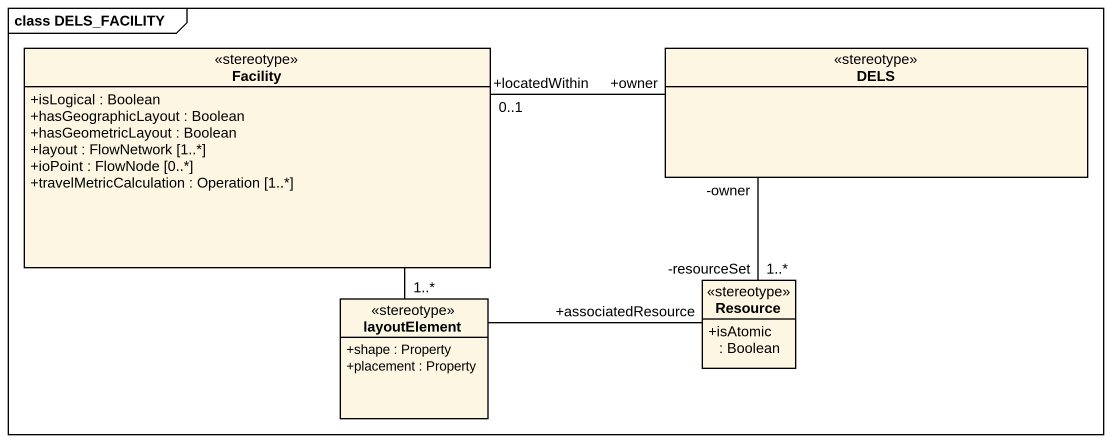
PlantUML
@startuml
mainframe class DELS_FACILITY
hide circle
hide empty members
skinparam classAttributeIconSize 0
class Facility <<stereotype>> {
  +isLogical : Boolean
  +hasGeographicLayout : Boolean
  +hasGeometricLayout : Boolean
  +layout : FlowNetwork [1..*]
  +ioPoint : FlowNode [0..*]
  +travelMetricCalculation : Operation [1..*]
}
class DELS <<stereotype>>
class layoutElement <<stereotype>> {
  +shape : Property
  +placement : Property
}
class Resource <<stereotype>> {
  +isAtomic : Boolean
}
Facility "+locatedWithin\n0..1" -right- "+owner" DELS
DELS "-owner" -- "-resourceSet\n1..*" Resource
layoutElement "1..*" -up- Facility
layoutElement -right- "+associatedResource" Resource
@enduml
